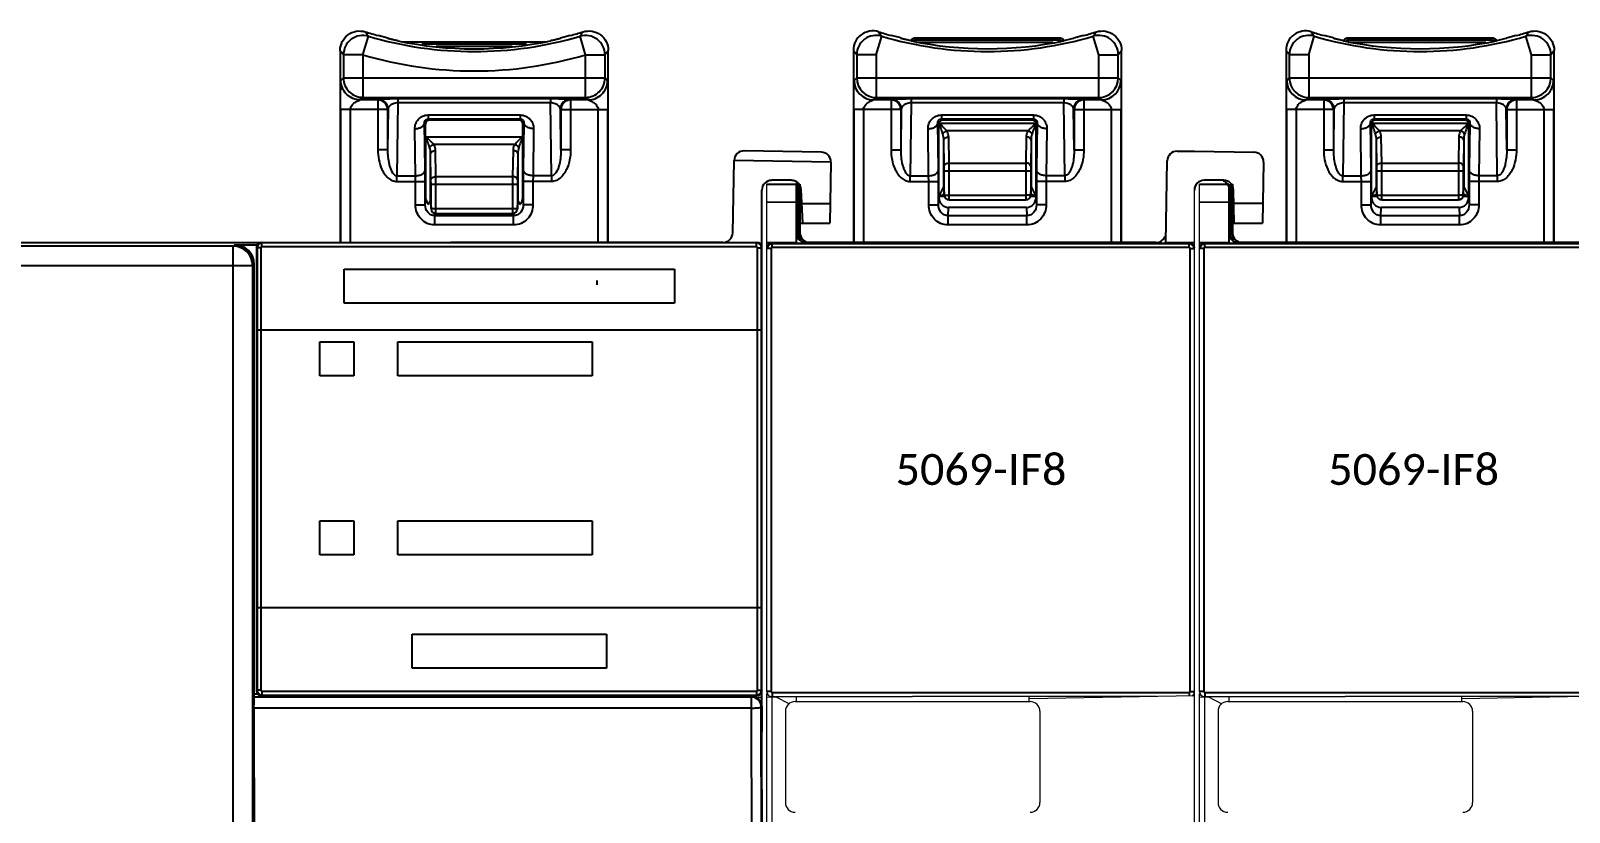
# Model space of a CAD drawing. Header units: inches. Extents: x 0 to 316, y -1 to 150.
# Drawn here: x 251.845 to 252.626, y 27.844 to 28.241 of the extents above; entities that cross this region are included whole.
import ezdxf
from ezdxf.enums import TextEntityAlignment as Align

# ---------------------------------------------------------------- set-up
doc = ezdxf.new("R2010")
doc.units = ezdxf.units.IN
doc.header["$MEASUREMENT"] = 0
doc.linetypes.add('DASHED', pattern=[0.75, 0.5, -0.25])
doc.styles.add('Calibri', font='calibri.ttf')

# ---------------------------------------------------------------- blocks, each defined once
blk = doc.blocks.new('AB 5069-L320ERM')
at = {"color": 7, "linetype": 'Continuous'}
for p, q in [((2.4432, 2.2414), (2.4521, 2.2716)), ((2.4838, 2.2683), (2.468, 2.2726)), ((2.7792, 2.2726), (2.7634, 2.2683)), ((2.8041, 2.2414), (2.7951, 2.2716)), ((2.4063, 2.2486), (2.4063, 2.1559)), ((2.7401, 2.262), (2.5072, 2.262)), ((2.7085, 2.2586), (2.5388, 2.2586)), ((2.5622, 2.2553), (2.685, 2.2553)), ((2.8409, 2.1559), (2.8409, 2.2486)), ((2.4117, 2.2414), (2.4117, 2.2038)), ((2.4432, 2.2414), (2.4117, 2.2414)), ((2.4432, 2.2414), (2.4432, 2.1723)), ((2.8041, 2.1723), (2.8041, 2.2414)), ((2.8041, 2.2414), (2.8356, 2.2414)), ((2.8356, 2.2038), (2.8356, 2.2414)), ((2.4075, 2.1997), (2.4117, 2.2038)), ((2.4117, 2.2038), (2.8356, 2.2038)), ((2.8356, 2.2038), (2.8397, 2.1997)), ((2.439, 2.1682), (2.4432, 2.1723)), ((2.4432, 2.1723), (2.8041, 2.1723)), ((2.5, 2.1697), (2.5, 2.1634)), ((2.7473, 2.1697), (2.5, 2.1697)), ((2.7473, 2.1697), (2.7473, 2.1634)), ((2.8041, 2.1723), (2.8082, 2.1682)), ((2.4063, 2.1559), (2.4063, 1.937)), ((2.407, 2.1524), (2.407, 1.937)), ((2.4831, 2.1524), (2.407, 2.1524)), ((2.4227, 2.1524), (2.4227, 1.937)), ((2.4674, 2.1682), (2.439, 2.1682)), ((2.4682, 2.169), (2.4674, 2.1682)), ((2.4674, 2.1682), (2.4674, 2.0875)), ((2.484, 2.1533), (2.4831, 2.1524)), ((2.484, 2.1533), (2.4831, 2.0875)), ((2.4831, 2.1524), (2.4831, 2.0875)), ((2.5, 2.1634), (2.4984, 2.0451)), ((2.7473, 2.1634), (2.5, 2.1634)), ((2.7488, 2.0451), (2.7473, 2.1634)), ((2.7641, 2.0875), (2.7633, 2.1533)), ((2.7641, 2.1524), (2.7633, 2.1533)), ((2.7641, 2.1524), (2.7641, 2.0875)), ((2.7641, 2.1524), (2.8403, 2.1524)), ((2.7799, 2.1682), (2.779, 2.169)), ((2.7799, 2.1682), (2.7799, 2.0875)), ((2.8082, 2.1682), (2.7799, 2.1682)), ((2.8245, 1.937), (2.8245, 2.1524)), ((2.8403, 1.937), (2.8403, 2.1524)), ((2.8409, 1.937), (2.8409, 2.1559)), ((2.5283, 2.0451), (2.5273, 2.1215)), ((2.5441, 2.0546), (2.5431, 2.1309)), ((2.5431, 2.1309), (2.5449, 2.1291)), ((2.5449, 2.0101), (2.5449, 2.1291)), ((2.5491, 2.1438), (2.5491, 2.1375)), ((2.5491, 2.1438), (2.6982, 2.1438)), ((2.5491, 2.1375), (2.6982, 2.1375)), ((2.5491, 2.1375), (2.5512, 2.1354)), ((2.6961, 2.1354), (2.5512, 2.1354)), ((2.6961, 2.1354), (2.6982, 2.1375)), ((2.6982, 2.1438), (2.6982, 2.1375)), ((2.7024, 2.1291), (2.7042, 2.1309)), ((2.7024, 2.0101), (2.7024, 2.1291)), ((2.7042, 2.1309), (2.7032, 2.0546)), ((2.7199, 2.1215), (2.7189, 2.0451)), ((2.545, 2.0094), (2.545, 2.1085)), ((2.545, 2.1085), (2.7022, 2.1085)), ((2.6894, 2.0961), (2.5579, 2.0961)), ((2.7022, 2.1085), (2.7022, 2.0094)), ((2.4674, 2.0875), (2.4831, 2.0875)), ((2.5535, 2.0386), (2.5529, 2.0808)), ((2.5529, 2.0051), (2.5529, 2.0808)), ((2.5614, 2.0438), (2.5608, 2.086)), ((2.6865, 2.086), (2.6858, 2.0438)), ((2.6944, 2.0808), (2.6937, 2.0386)), ((2.6944, 2.0808), (2.6944, 2.0051)), ((2.7641, 2.0875), (2.7799, 2.0875)), ((3.0428, 1.9525), (3.0448, 2.0701)), ((3.2017, 2.0673), (3.0448, 2.0701)), ((3.1863, 2.0834), (3.0609, 2.0855)), ((2.4984, 2.0357), (2.4984, 2.0451)), ((2.4984, 2.0451), (2.5283, 2.0451)), ((2.5284, 2.0357), (2.5283, 2.0451)), ((2.5442, 2.0357), (2.5441, 2.0546)), ((2.7189, 2.0451), (2.7188, 2.0357)), ((2.7488, 2.0451), (2.7189, 2.0451)), ((2.7488, 2.0451), (2.7488, 2.0357)), ((3.2017, 2.0673), (3.2, 1.9685)), ((2.4984, 2.0357), (2.5442, 2.0357)), ((2.5284, 1.9981), (2.5284, 2.0357)), ((2.5442, 1.9981), (2.5442, 2.0357)), ((2.5536, 2.0313), (2.5535, 2.0386)), ((2.5536, 1.9918), (2.5536, 2.0313)), ((2.5536, 2.0313), (2.6937, 2.0313)), ((2.5614, 2.0438), (2.6858, 2.0438)), ((2.5615, 1.9839), (2.5615, 2.0313)), ((2.6858, 2.0313), (2.6858, 1.9839)), ((2.6937, 2.0313), (2.6937, 1.9918)), ((2.7031, 2.0357), (2.7031, 1.9981)), ((2.7488, 2.0357), (2.7031, 2.0357)), ((2.7188, 2.0357), (2.7188, 1.9981)), ((3.0898, 1.1554), (3.0898, 2.022)), ((3.1378, 2.0378), (3.1055, 2.0378)), ((3.1501, 1.9685), (3.1466, 2.0351)), ((3.1564, 1.9685), (3.1535, 2.0229)), ((2.5284, 1.9981), (2.5442, 1.9981)), ((2.5442, 1.9981), (2.5449, 2.0101)), ((2.5495, 1.9984), (2.5529, 2.0051)), ((2.5529, 2.0051), (2.553, 2.0042)), ((2.553, 2.0042), (2.5536, 1.9918)), ((2.553, 2.0042), (2.553, 2.0038)), ((2.553, 2.0038), (2.5536, 1.9914)), ((2.6937, 1.9918), (2.6943, 2.0042)), ((2.6937, 1.9914), (2.6942, 2.0038)), ((2.6943, 2.0042), (2.6942, 2.0038)), ((2.6942, 2.0038), (2.6943, 2.0041)), ((2.6943, 2.0042), (2.6944, 2.0051)), ((2.6944, 2.0051), (2.6977, 1.9984)), ((2.7024, 2.0101), (2.7031, 1.9981)), ((2.7188, 1.9981), (2.7031, 1.9981)), ((3.1547, 2), (3.2005, 2)), ((2.5536, 1.9918), (2.5536, 1.9914)), ((2.5536, 1.9918), (2.6937, 1.9918)), ((2.5598, 1.9804), (2.56, 1.9842)), ((2.5598, 1.9653), (2.5598, 1.9804)), ((2.6875, 1.9804), (2.5598, 1.9804)), ((2.5615, 1.9839), (2.6858, 1.9839)), ((2.6872, 1.9842), (2.6875, 1.9804)), ((2.6875, 1.9653), (2.6875, 1.9804)), ((2.6937, 1.9918), (2.6937, 1.9914)), ((2.6875, 1.9653), (2.5598, 1.9653)), ((3.1501, 1.9685), (3.2, 1.9685)), ((0.0315, 1.937), (3.0819, 1.937)), ((2.2331, 1.9308), (0.0377, 1.9308)), ((2.2355, 1.9331), (2.2331, 1.9308)), ((2.2331, 0.9025), (2.2331, 1.9308)), ((2.2355, 1.9331), (2.272, 1.9331)), ((2.2709, 1.9291), (2.2709, 1.2098)), ((2.2716, 1.9284), (2.2709, 1.9291)), ((2.2716, 1.9284), (2.2716, 1.2105)), ((2.2779, 1.9284), (2.2716, 1.9284)), ((2.2779, 1.9284), (2.2779, 1.2105)), ((2.2795, 1.9363), (2.2787, 1.937)), ((2.2795, 1.93), (2.2795, 1.9363)), ((3.0812, 1.9363), (2.2795, 1.9363)), ((3.0812, 1.93), (2.2795, 1.93)), ((2.5858, 1.937), (2.5858, 1.937)), ((3.0268, 1.937), (2.5858, 1.937)), ((3.0197, 1.937), (3.0197, 1.937)), ((3.0268, 1.937), (3.0268, 1.937)), ((3.0812, 1.9363), (3.0819, 1.937)), ((3.0812, 1.93), (3.0812, 1.9363)), ((3.0827, 1.9284), (3.089, 1.9284)), ((3.0827, 1.2105), (3.0827, 1.9284)), ((3.089, 1.9284), (3.0898, 1.9291)), ((3.089, 1.2105), (3.089, 1.9284)), ((0.0062, 1.8993), (2.2646, 1.8993)), ((2.267, 1.9016), (2.2646, 1.8993)), ((2.2646, 0.8773), (2.2646, 1.8993)), ((2.267, 1.2046), (2.267, 1.9016)), ((2.4126, 1.8386), (2.4126, 1.8937)), ((2.4126, 1.8937), (2.948, 1.8937)), ((2.8222, 1.8755), (2.8222, 1.8682)), ((2.948, 1.8937), (2.948, 1.8386)), ((2.948, 1.8386), (2.4126, 1.8386)), ((2.2709, 1.7953), (3.0898, 1.7953)), ((2.3735, 1.7205), (2.3735, 1.7756)), ((2.3735, 1.7756), (2.4286, 1.7756)), ((2.4286, 1.7756), (2.4286, 1.7205)), ((2.4997, 1.7205), (2.4997, 1.7756)), ((2.4997, 1.7756), (2.8146, 1.7756)), ((2.8146, 1.7756), (2.8146, 1.7205)), ((2.4286, 1.7205), (2.3735, 1.7205)), ((2.8146, 1.7205), (2.4997, 1.7205)), ((2.3735, 1.4304), (2.3735, 1.4855)), ((2.3735, 1.4855), (2.4286, 1.4855)), ((2.4286, 1.4855), (2.4286, 1.4304)), ((2.4997, 1.4304), (2.4997, 1.4855)), ((2.4997, 1.4855), (2.8146, 1.4855)), ((2.8146, 1.4855), (2.8146, 1.4304)), ((2.4286, 1.4304), (2.3735, 1.4304)), ((2.8146, 1.4304), (2.4997, 1.4304)), ((2.2709, 1.3449), (3.0898, 1.3449)), ((2.5228, 1.3016), (2.8378, 1.3016)), ((2.5228, 1.2465), (2.5228, 1.3016)), ((2.8378, 1.3016), (2.8378, 1.2465)), ((2.8378, 1.2465), (2.5228, 1.2465)), ((2.2664, 1.1995), (2.2669, 1.1999)), ((3.0731, 1.1995), (2.2664, 1.1995)), ((2.2669, 1.1999), (3.0237, 1.1999)), ((2.267, 1.2046), (2.2729, 1.2046)), ((2.2716, 1.2105), (2.2709, 1.2098)), ((2.2779, 1.2105), (2.2716, 1.2105)), ((2.2795, 1.2026), (2.2787, 1.2019)), ((2.2787, 1.2019), (2.5858, 1.2019)), ((2.2795, 1.2089), (2.2795, 1.2026)), ((2.2795, 1.2089), (3.0812, 1.2089)), ((2.2795, 1.2026), (3.0812, 1.2026)), ((3.0268, 1.2019), (2.5858, 1.2019)), ((2.5858, 1.2019), (2.5858, 1.2019)), ((3.0268, 1.2019), (3.0819, 1.2019)), ((3.0268, 1.2), (3.0268, 1.2019)), ((3.0345, 1.2), (3.0345, 1.2019)), ((3.0521, 1.2019), (3.0521, 1.2)), ((3.0731, 1.1815), (3.0731, 1.1995)), ((3.0737, 1.2), (3.0791, 1.1996)), ((3.0898, 1.1984), (3.081, 1.1986)), ((3.0812, 1.2089), (3.0812, 1.2026)), ((3.0812, 1.2026), (3.0819, 1.2019)), ((3.0827, 1.2105), (3.089, 1.2105)), ((3.0889, 1.2063), (3.0898, 1.2063)), ((3.089, 1.2105), (3.0898, 1.2098)), ((2.2662, 1.1815), (2.2669, 0.8981)), ((3.0731, 1.1815), (2.2662, 1.1815)), ((3.0738, 0.9052), (3.0731, 1.1815)), ((3.0888, 1.1837), (3.0898, 1.1847)), ((3.0895, 0.9074), (3.0888, 1.1837)), ((3.0898, 1.1847), (3.0898, 1.1526)), ((3.0904, 0.904), (3.0898, 1.1438))]:
    blk.add_line(p, q, dxfattribs=at)
blk.add_lwpolyline([(2.553, 2.0041), (2.553, 2.0041), (2.553, 2.0041), (2.553, 2.0038)], dxfattribs=at)
for centre, radius, start, end in [((3.6673, 3.1333), 1.4897, 215.0097, 215.3428), ((2.6236, 2.8505), 0.6038, 253.4971, 286.5029), ((1.5799, 3.1333), 1.4897, 324.6572, 324.9903), ((3.6742, 3.1841), 1.5757, 216.423, 216.7489), ((2.6236, 2.8505), 0.5994, 258.0627, 281.9373), ((1.573, 3.1841), 1.5757, 323.2511, 323.577), ((2.6236, 2.8505), 0.6353, 253.4971, 286.5029), ((2.4674, 2.1524), 0.0158, 0.0211, 89.9789), ((2.4682, 2.1533), 0.0158, 0.0211, 89.9789), ((2.779, 2.1533), 0.0158, 90.0211, 179.9789), ((2.7799, 2.1524), 0.0158, 90.0211, 179.9789), ((3.0606, 2.0698), 0.0157, 89, 179), ((3.186, 2.0676), 0.0157, 359, 89), ((4.1072, 2.037), 1.4041, 179.2811, 180.0522), ((1.0027, 2.0316), 1.5588, 359.9904, 0.4479), ((4.0401, 2.0324), 1.3543, 179.5175, 180.0441), ((3.1547, 2.0319), 0.461, 179.173, 180.0756), ((3.1055, 2.022), 0.0157, 90, 180), ((3.1378, 2.022), 0.0157, 3, 90), ((2.5615, 1.9918), 0.00787, 182.9083, 270.0005), ((2.6858, 1.9918), 0.00787, 269.9995, 357.0917), ((3.027, 1.9528), 0.0157, 270, 359), ((2.2331, 1.8993), 0.0315, 0.0275, 89.9725), ((2.2795, 1.9284), 0.00788, 90.0162, 179.9838), ((2.2795, 1.9284), 0.00157, 89.9965, 180.0035), ((3.0812, 1.9284), 0.00788, 0.0162, 89.9838), ((3.0812, 1.9284), 0.00157, 359.9965, 90.0035), ((2.2795, 1.2105), 0.00788, 180.0162, 269.9838), ((2.2795, 1.2105), 0.00157, 179.9965, 270.0035), ((3.052, 1.1991), 0.00787, 6.9196, 21.0009), ((3.0731, 1.1837), 0.0158, 0.0211, 89.9789), ((3.0812, 1.2105), 0.00788, 270.0162, 359.9838), ((3.0812, 1.2105), 0.00157, 269.9965, 0.0035)]:
    blk.add_arc(centre, radius, start, end, dxfattribs=at)
for centre, major_axis, ratio, start_param, end_param in [((2.6236, 2.8507), (0, 0.5986), 1, -3.440888, -3.404576), ((2.6236, 2.8507), (0, 0.5986), 1, -2.878609, -2.842297), ((2.5512, 2.1291), (-0.00446, 0.00446), 0.999695, -0.785246, 0.785246), ((2.6961, 2.1291), (-0.00446, -0.00446), 0.999695, 2.356347, 3.926839), ((2.5606, 2.0102), (-0.0009, -0.0164), 0.956842, -1.510705, -0.715611), ((2.6866, 2.0102), (-0.0009, 0.0164), 0.956842, 3.857204, 4.652298), ((2.2355, 1.9016), (0.0223, 0.0223), 0.999695, -0.785246, 0.785246), ((2.2787, 1.9291), (0.00557, -0.00557), 0.999695, 2.356347, 3.926839), ((3.0819, 1.9291), (0.00557, 0.00557), 0.999695, -0.785246, 0.785246), ((2.2664, 1.1837), (0, 0.0157), 0.017455, 0.017453, 1.710485), ((2.2669, 1.2046), (0, 0.00472), 0.017455, -3.124139, -1.570796), ((2.2787, 1.2098), (0.00557, 0.00557), 0.999695, 2.356347, 3.926839), ((3.0237, 1.2046), (0, 0.00472), 0.017455, -4.083679, -3.159046), ((3.074, 1.1847), (0.0111, 0.0111), 0.999695, -0.785246, 0.459994), ((3.0819, 1.2098), (-0.00557, 0.00557), 0.999695, -3.926839, -2.356347), ((3.0909, 1.1526), (0, 0.063), 0.017455, -4.712389, -4.572701)]:
    blk.add_ellipse(centre, major_axis=major_axis, ratio=ratio, start_param=start_param, end_param=end_param, dxfattribs=at)
for points, knots in [([(2.4063, 2.2486), (2.4063, 2.2534), (2.4087, 2.2633), (2.4184, 2.2748), (2.4323, 2.2808), (2.4425, 2.2801), (2.4471, 2.2786)], [0, 0, 0, 0, 0.250032, 0.500032, 0.749991, 1, 1, 1, 1]), ([(2.4521, 2.2716), (2.4475, 2.2729), (2.4374, 2.2735), (2.4236, 2.2675), (2.414, 2.256), (2.4117, 2.2462), (2.4117, 2.2414)], [0, 0, 0, 0, 0.250006, 0.5, 0.749995, 1, 1, 1, 1]), ([(2.8356, 2.2414), (2.8356, 2.2462), (2.8333, 2.256), (2.8236, 2.2675), (2.8098, 2.2735), (2.7998, 2.2729), (2.7951, 2.2716)], [0, 0, 0, 0, 0.250006, 0.5, 0.749995, 1, 1, 1, 1]), ([(2.8001, 2.2786), (2.8048, 2.2801), (2.8149, 2.2808), (2.8288, 2.2748), (2.8386, 2.2633), (2.8409, 2.2534), (2.8409, 2.2486)], [0, 0, 0, 0, 0.250038, 0.500025, 0.75, 1, 1, 1, 1]), ([(2.4996, 2.2641), (2.4976, 2.2645), (2.4947, 2.2651), (2.491, 2.266), (2.4887, 2.2666), (2.4867, 2.2671), (2.4854, 2.2674), (2.4846, 2.2676), (2.4842, 2.2678), (2.484, 2.2678), (2.4838, 2.2679), (2.4838, 2.2679)], [0, 0, 0, 0, 0.376606, 0.547969, 0.69948, 0.825249, 0.919858, 0.954097, 0.978998, 0.994329, 1, 1, 1, 1]), ([(2.7634, 2.2679), (2.7634, 2.2679), (2.7633, 2.2678), (2.7631, 2.2678), (2.7627, 2.2676), (2.7619, 2.2674), (2.7605, 2.2671), (2.7586, 2.2666), (2.7562, 2.266), (2.7525, 2.2651), (2.7496, 2.2645), (2.7476, 2.2641)], [0, 0, 0, 0, 0.005671, 0.021002, 0.045903, 0.080142, 0.174751, 0.30052, 0.452031, 0.623394, 1, 1, 1, 1]), ([(2.407, 2.1524), (2.407, 2.1576), (2.407, 2.1653), (2.407, 2.1754), (2.4071, 2.1824), (2.4072, 2.1878), (2.4072, 2.1917), (2.4073, 2.1942), (2.4073, 2.1963), (2.4073, 2.198), (2.4075, 2.199), (2.4074, 2.1996), (2.4075, 2.1997)], [0, 0, 0, 0, 0.329459, 0.489004, 0.639148, 0.774295, 0.834143, 0.887382, 0.932547, 0.967775, 0.990906, 1, 1, 1, 1]), ([(2.439, 2.1682), (2.4349, 2.1682), (2.4266, 2.1698), (2.4162, 2.1768), (2.4092, 2.1873), (2.4075, 2.1956), (2.4075, 2.1997)], [0, 0, 0, 0, 0.250021, 0.5, 0.749979, 1, 1, 1, 1]), ([(2.4117, 2.2038), (2.4117, 2.1997), (2.4133, 2.1914), (2.4203, 2.181), (2.4308, 2.1739), (2.4391, 2.1723), (2.4432, 2.1723)], [0, 0, 0, 0, 0.250021, 0.5, 0.749979, 1, 1, 1, 1]), ([(2.8041, 2.1723), (2.8082, 2.1723), (2.8165, 2.1739), (2.8269, 2.181), (2.8339, 2.1914), (2.8356, 2.1997), (2.8356, 2.2038)], [0, 0, 0, 0, 0.250021, 0.5, 0.749979, 1, 1, 1, 1]), ([(2.8082, 2.1682), (2.8123, 2.1682), (2.8206, 2.1698), (2.8311, 2.1768), (2.8381, 2.1873), (2.8397, 2.1956), (2.8397, 2.1997)], [0, 0, 0, 0, 0.250021, 0.5, 0.749979, 1, 1, 1, 1]), ([(2.8397, 2.1997), (2.8398, 2.1996), (2.8397, 2.199), (2.8399, 2.198), (2.8399, 2.1963), (2.84, 2.1942), (2.84, 2.1917), (2.8401, 2.1878), (2.8401, 2.1824), (2.8402, 2.1754), (2.8403, 2.1653), (2.8403, 2.1576), (2.8403, 2.1524)], [0, 0, 0, 0, 0.009094, 0.032225, 0.067453, 0.112618, 0.165857, 0.225705, 0.360852, 0.510996, 0.670541, 1, 1, 1, 1]), ([(2.5, 2.1697), (2.4956, 2.1697), (2.4893, 2.1697), (2.4814, 2.1696), (2.4769, 2.1695), (2.4733, 2.1694), (2.471, 2.1693), (2.4696, 2.1692), (2.4689, 2.1692), (2.4685, 2.1691), (2.4683, 2.1691), (2.4682, 2.169)], [0, 0, 0, 0, 0.418415, 0.593715, 0.738149, 0.850427, 0.930973, 0.959596, 0.98058, 0.993993, 1, 1, 1, 1]), ([(2.779, 2.169), (2.779, 2.1691), (2.7787, 2.1691), (2.7783, 2.1692), (2.7777, 2.1692), (2.7763, 2.1693), (2.7739, 2.1694), (2.7704, 2.1695), (2.7658, 2.1696), (2.758, 2.1697), (2.7517, 2.1697), (2.7473, 2.1697)], [0, 0, 0, 0, 0.006011, 0.019432, 0.040423, 0.069054, 0.149637, 0.261929, 0.406285, 0.581506, 1, 1, 1, 1]), ([(2.4227, 2.1524), (2.4227, 2.1548), (2.4248, 2.1593), (2.4295, 2.164), (2.4341, 2.1665), (2.4372, 2.1677), (2.4386, 2.168), (2.439, 2.1682)], [0, 0, 0, 0, 0.300449, 0.577263, 0.828763, 0.93789, 1, 1, 1, 1]), ([(2.5, 2.1634), (2.4973, 2.1634), (2.4928, 2.1626), (2.4877, 2.1599), (2.4848, 2.1567), (2.484, 2.1544), (2.484, 2.1533)], [0, 0, 0, 0, 0.387247, 0.651582, 0.842852, 1, 1, 1, 1]), ([(2.7633, 2.1533), (2.7632, 2.1544), (2.7625, 2.1567), (2.7596, 2.1599), (2.7544, 2.1626), (2.7499, 2.1634), (2.7473, 2.1634)], [0, 0, 0, 0, 0.157204, 0.348567, 0.612876, 1, 1, 1, 1]), ([(2.8082, 2.1682), (2.8087, 2.168), (2.81, 2.1677), (2.8132, 2.1665), (2.8177, 2.164), (2.8225, 2.1593), (2.8245, 2.1548), (2.8245, 2.1524)], [0, 0, 0, 0, 0.06211, 0.171237, 0.422737, 0.699551, 1, 1, 1, 1]), ([(2.5273, 2.1215), (2.5273, 2.1241), (2.5282, 2.1295), (2.5324, 2.1369), (2.5397, 2.1424), (2.5459, 2.1438), (2.5491, 2.1438)], [0, 0, 0, 0, 0.227977, 0.465606, 0.722639, 1, 1, 1, 1]), ([(2.5273, 2.1215), (2.5293, 2.1215), (2.5332, 2.122), (2.5383, 2.1239), (2.5419, 2.1269), (2.5431, 2.1297), (2.5431, 2.1309)], [0, 0, 0, 0, 0.302759, 0.578324, 0.808935, 1, 1, 1, 1]), ([(2.5431, 2.1309), (2.543, 2.1322), (2.5435, 2.1343), (2.5457, 2.1368), (2.5478, 2.1375), (2.5491, 2.1375)], [0, 0, 0, 0, 0.379889, 0.617294, 1, 1, 1, 1]), ([(2.6982, 2.1438), (2.7013, 2.1438), (2.7076, 2.1424), (2.7148, 2.1369), (2.7191, 2.1295), (2.7199, 2.1241), (2.7199, 2.1215)], [0, 0, 0, 0, 0.27738, 0.534437, 0.772044, 1, 1, 1, 1]), ([(2.6982, 2.1375), (2.6994, 2.1375), (2.7015, 2.1368), (2.7037, 2.1343), (2.7042, 2.1322), (2.7042, 2.1309)], [0, 0, 0, 0, 0.383034, 0.620313, 1, 1, 1, 1]), ([(2.7199, 2.1215), (2.7179, 2.1215), (2.7141, 2.122), (2.709, 2.1239), (2.7053, 2.1269), (2.7042, 2.1297), (2.7042, 2.1309)], [0, 0, 0, 0, 0.302759, 0.578324, 0.808935, 1, 1, 1, 1]), ([(2.5578, 2.0961), (2.556, 2.0982), (2.5517, 2.1024), (2.5473, 2.1064), (2.545, 2.1085)], [0, 0, 0, 0, 0.4811, 1, 1, 1, 1]), ([(2.5514, 2.0909), (2.5505, 2.0938), (2.5484, 2.0997), (2.5462, 2.1055), (2.545, 2.1085)], [0, 0, 0, 0, 0.491347, 1, 1, 1, 1]), ([(2.5514, 2.0909), (2.5517, 2.0915), (2.5534, 2.0937), (2.5558, 2.0954), (2.5579, 2.0961)], [0, 0, 0, 0, 0.232193, 1, 1, 1, 1]), ([(2.5608, 2.086), (2.5608, 2.0868), (2.5605, 2.0904), (2.5593, 2.0938), (2.5579, 2.0961)], [0, 0, 0, 0, 0.246221, 1, 1, 1, 1]), ([(2.6894, 2.0961), (2.6889, 2.0953), (2.6873, 2.0922), (2.6865, 2.0886), (2.6865, 2.086)], [0, 0, 0, 0, 0.258111, 1, 1, 1, 1]), ([(2.7022, 2.1085), (2.6999, 2.1064), (2.6956, 2.1024), (2.6913, 2.0982), (2.6894, 2.0961)], [0, 0, 0, 0, 0.51893, 1, 1, 1, 1]), ([(2.6958, 2.0909), (2.6955, 2.0915), (2.6939, 2.0937), (2.6914, 2.0954), (2.6894, 2.0961)], [0, 0, 0, 0, 0.23219, 1, 1, 1, 1]), ([(2.7022, 2.1085), (2.7011, 2.1055), (2.6989, 2.0997), (2.6967, 2.0938), (2.6958, 2.0909)], [0, 0, 0, 0, 0.508656, 1, 1, 1, 1]), ([(2.4674, 2.0875), (2.4674, 2.082), (2.4684, 2.0709), (2.4725, 2.0577), (2.4779, 2.0481), (2.4833, 2.0417), (2.4902, 2.037), (2.4957, 2.0357), (2.4984, 2.0357)], [0, 0, 0, 0, 0.250154, 0.5001, 0.625272, 0.750383, 0.875318, 1, 1, 1, 1]), ([(2.4831, 2.0875), (2.4831, 2.0835), (2.4835, 2.0756), (2.485, 2.0658), (2.4872, 2.0581), (2.49, 2.0511), (2.4946, 2.0451), (2.4984, 2.0451)], [0, 0, 0, 0, 0.250977, 0.502161, 0.628075, 0.754353, 1, 1, 1, 1]), ([(2.5529, 2.0808), (2.5529, 2.0815), (2.5534, 2.083), (2.5553, 2.0846), (2.5578, 2.0857), (2.5598, 2.086), (2.5608, 2.086)], [0, 0, 0, 0, 0.201425, 0.434881, 0.705899, 1, 1, 1, 1]), ([(2.6944, 2.0808), (2.6943, 2.0815), (2.6938, 2.083), (2.692, 2.0846), (2.6894, 2.0857), (2.6875, 2.086), (2.6865, 2.086)], [0, 0, 0, 0, 0.201425, 0.434881, 0.705899, 1, 1, 1, 1]), ([(2.7799, 2.0875), (2.7799, 2.082), (2.7788, 2.0709), (2.7748, 2.0577), (2.7693, 2.0481), (2.764, 2.0417), (2.7571, 2.037), (2.7515, 2.0357), (2.7488, 2.0357)], [0, 0, 0, 0, 0.250151, 0.500097, 0.625268, 0.75038, 0.875308, 1, 1, 1, 1]), ([(2.7641, 2.0875), (2.7641, 2.0835), (2.7638, 2.0756), (2.7623, 2.0658), (2.7601, 2.0581), (2.7573, 2.0511), (2.7527, 2.0451), (2.7488, 2.0451)], [0, 0, 0, 0, 0.250975, 0.502161, 0.628076, 0.754355, 1, 1, 1, 1]), ([(2.5283, 2.0451), (2.5303, 2.0452), (2.5342, 2.0456), (2.5393, 2.0476), (2.5429, 2.0505), (2.5441, 2.0533), (2.5441, 2.0546)], [0, 0, 0, 0, 0.302759, 0.578324, 0.808935, 1, 1, 1, 1]), ([(2.7189, 2.0451), (2.7169, 2.0452), (2.7131, 2.0456), (2.708, 2.0476), (2.7043, 2.0505), (2.7032, 2.0533), (2.7032, 2.0546)], [0, 0, 0, 0, 0.302759, 0.578324, 0.808935, 1, 1, 1, 1]), ([(2.5535, 2.0386), (2.5535, 2.0393), (2.5541, 2.0408), (2.5559, 2.0424), (2.5585, 2.0435), (2.5604, 2.0438), (2.5614, 2.0438)], [0, 0, 0, 0, 0.201425, 0.434881, 0.705899, 1, 1, 1, 1]), ([(2.6937, 2.0386), (2.6937, 2.0393), (2.6932, 2.0408), (2.6913, 2.0424), (2.6888, 2.0435), (2.6868, 2.0438), (2.6858, 2.0438)], [0, 0, 0, 0, 0.201425, 0.434881, 0.705899, 1, 1, 1, 1]), ([(2.5598, 1.9653), (2.5556, 1.9653), (2.5472, 1.9671), (2.5368, 1.9746), (2.53, 1.9855), (2.5284, 1.9939), (2.5284, 1.9981)], [0, 0, 0, 0, 0.249865, 0.499765, 0.749805, 1, 1, 1, 1]), ([(2.5598, 1.9804), (2.5576, 1.9804), (2.5531, 1.9815), (2.5463, 1.9871), (2.5442, 1.9938), (2.5442, 1.9981)], [0, 0, 0, 0, 0.255186, 0.508172, 1, 1, 1, 1]), ([(2.7188, 1.9981), (2.7188, 1.9939), (2.7173, 1.9855), (2.7105, 1.9746), (2.7001, 1.9671), (2.6916, 1.9653), (2.6875, 1.9653)], [0, 0, 0, 0, 0.250193, 0.500234, 0.75013, 1, 1, 1, 1]), ([(2.7031, 1.9981), (2.7031, 1.9938), (2.7009, 1.9871), (2.6941, 1.9815), (2.6897, 1.9804), (2.6875, 1.9804)], [0, 0, 0, 0, 0.491827, 0.744808, 1, 1, 1, 1]), ([(3.0731, 1.1815), (3.0751, 1.1816), (3.0788, 1.1817), (3.0836, 1.1821), (3.0868, 1.1826), (3.0884, 1.1832), (3.0888, 1.1836), (3.0888, 1.1837)], [0, 0, 0, 0, 0.369972, 0.686167, 0.903299, 0.966039, 1, 1, 1, 1])]:
    blk.add_open_spline(points, degree=3, knots=knots, dxfattribs=at)
for points in [[(2.5529, 2.0808), (2.5529, 2.0842), (2.5524, 2.0876), (2.5514, 2.0909)], [(2.6958, 2.0909), (2.6948, 2.0876), (2.6944, 2.0842), (2.6944, 2.0808)]]:
    blk.add_open_spline(points, degree=3, dxfattribs=at)
blk = doc.blocks.new('AB 5069-Module Base')
at = {"color": 7, "linetype": 'Continuous'}
for p, q in [((0.1752, 2.806), (0.1752, 2.6902)), ((0.2213, 2.797), (0.2325, 2.8347)), ((0.2684, 2.8318), (0.2523, 2.836)), ((0.2721, 2.8306), (0.2684, 2.8318)), ((0.5924, 2.8306), (0.3013, 2.8306)), ((0.3014, 2.8264), (0.3013, 2.8306)), ((0.5923, 2.8264), (0.3014, 2.8264)), ((0.3014, 2.8223), (0.3014, 2.8264)), ((0.3014, 2.8223), (0.5799, 2.8223)), ((0.5923, 2.8264), (0.5924, 2.8306)), ((0.5923, 2.8223), (0.5923, 2.8264)), ((0.5992, 2.8286), (0.5978, 2.8294)), ((0.6179, 2.8291), (0.6018, 2.8253)), ((0.6216, 2.8302), (0.6179, 2.8291)), ((0.6414, 2.836), (0.6216, 2.8306)), ((0.6724, 2.797), (0.6612, 2.8347)), ((0.7185, 2.6902), (0.7185, 2.806)), ((0.2213, 2.797), (0.1819, 2.797)), ((0.1819, 2.797), (0.1819, 2.75)), ((0.2213, 2.797), (0.2213, 2.7106)), ((0.6724, 2.797), (0.7118, 2.797)), ((0.6724, 2.7106), (0.6724, 2.797)), ((0.7118, 2.75), (0.7118, 2.797)), ((0.1767, 2.7448), (0.1819, 2.75)), ((0.1819, 2.75), (0.7118, 2.75)), ((0.7118, 2.75), (0.717, 2.7448)), ((0.1752, 2.6902), (0.1752, 2.4165)), ((0.2712, 2.6858), (0.1761, 2.6858)), ((0.1761, 2.6858), (0.1761, 2.4165)), ((0.1957, 2.6858), (0.1957, 2.4165)), ((0.2161, 2.7055), (0.2213, 2.7106)), ((0.2515, 2.7055), (0.2161, 2.7055)), ((0.2213, 2.7106), (0.6724, 2.7106)), ((0.2526, 2.7066), (0.2515, 2.7055)), ((0.2515, 2.7055), (0.2515, 2.6046)), ((0.2723, 2.6869), (0.2712, 2.6858)), ((0.2723, 2.6869), (0.2712, 2.6046)), ((0.2712, 2.6858), (0.2712, 2.6046)), ((0.2923, 2.6995), (0.2904, 2.5517)), ((0.6014, 2.7074), (0.2923, 2.7074)), ((0.2923, 2.7074), (0.2923, 2.6995)), ((0.6014, 2.6995), (0.2923, 2.6995)), ((0.6014, 2.7074), (0.6014, 2.6995)), ((0.6033, 2.5517), (0.6014, 2.6995)), ((0.6225, 2.6046), (0.6214, 2.6869)), ((0.6225, 2.6858), (0.6214, 2.6869)), ((0.6225, 2.6858), (0.7176, 2.6858)), ((0.6225, 2.6858), (0.6225, 2.6046)), ((0.6422, 2.7055), (0.6411, 2.7066)), ((0.6776, 2.7055), (0.6422, 2.7055)), ((0.6422, 2.7055), (0.6422, 2.6046)), ((0.6724, 2.7106), (0.6776, 2.7055)), ((0.698, 2.4165), (0.698, 2.6858)), ((0.7176, 2.4165), (0.7176, 2.6858)), ((0.7185, 2.4165), (0.7185, 2.6902)), ((0.3474, 2.5635), (0.3462, 2.6589)), ((0.3462, 2.6589), (0.3484, 2.6567)), ((0.3484, 2.5079), (0.3484, 2.6567)), ((0.3486, 2.6585), (0.5451, 2.6585)), ((0.3486, 2.5096), (0.3486, 2.6585)), ((0.3494, 2.6577), (0.3486, 2.6585)), ((0.3487, 2.6582), (0.3486, 2.6585)), ((0.3492, 2.657), (0.3487, 2.6582)), ((0.3537, 2.6751), (0.54, 2.6751)), ((0.3537, 2.6751), (0.3537, 2.6672)), ((0.3537, 2.6672), (0.54, 2.6672)), ((0.3537, 2.6672), (0.3563, 2.6646)), ((0.5374, 2.6646), (0.3563, 2.6646)), ((0.5374, 2.6646), (0.54, 2.6672)), ((0.54, 2.6751), (0.54, 2.6672)), ((0.5451, 2.6585), (0.5443, 2.6577)), ((0.545, 2.6582), (0.5445, 2.657)), ((0.5451, 2.6585), (0.545, 2.6582)), ((0.5451, 2.6585), (0.5451, 2.5096)), ((0.5453, 2.6567), (0.5475, 2.6589)), ((0.5453, 2.5079), (0.5453, 2.6567)), ((0.5475, 2.6589), (0.5463, 2.5635)), ((0.3277, 2.5517), (0.3265, 2.6471)), ((0.3592, 2.5711), (0.3584, 2.6238)), ((0.3584, 2.5292), (0.3584, 2.6238)), ((0.5291, 2.6429), (0.3646, 2.6429)), ((0.3691, 2.5775), (0.3683, 2.6303)), ((0.5254, 2.6303), (0.5246, 2.5775)), ((0.5353, 2.6238), (0.5345, 2.5711)), ((0.5353, 2.6238), (0.5353, 2.5292)), ((0.5672, 2.6471), (0.566, 2.5517)), ((0.2515, 2.6046), (0.2712, 2.6046)), ((0.6225, 2.6046), (0.6422, 2.6046)), ((0.8309, 2.6016), (0.8661, 2.6016)), ((0.8661, 2.6016), (0.9868, 2.5995)), ((0.3476, 2.5399), (0.3474, 2.5635)), ((0.3593, 2.562), (0.3592, 2.5711)), ((0.3593, 2.562), (0.5344, 2.562)), ((0.3593, 2.5126), (0.3593, 2.562)), ((0.3691, 2.5775), (0.5246, 2.5775)), ((0.3691, 2.5028), (0.3691, 2.562)), ((0.5246, 2.562), (0.5246, 2.5028)), ((0.5344, 2.562), (0.5344, 2.5126)), ((0.8083, 2.4165), (0.8112, 2.5822)), ((1.0061, 2.5794), (1.0039, 2.4559)), ((0, 2.5346), (0.0591, 2.5346)), ((0.0591, 2.5346), (0.0591, 2.4165)), ((0.0625, 2.5346), (0.0669, 2.5346)), ((0.0625, 2.5346), (0.0625, 2.4362)), ((0.0656, 2.4362), (0.0656, 2.5346)), ((0.0669, 2.5346), (0.0669, 2.4362)), ((0.2904, 2.5517), (0.3277, 2.5517)), ((0.2904, 2.5399), (0.2904, 2.5517)), ((0.2904, 2.5399), (0.3476, 2.5399)), ((0.3279, 2.5399), (0.3277, 2.5517)), ((0.3279, 2.4928), (0.3279, 2.5399)), ((0.3476, 2.4928), (0.3476, 2.5399)), ((0.3509, 2.5141), (0.3584, 2.5291)), ((0.3584, 2.5292), (0.3586, 2.5281)), ((0.3584, 2.5291), (0.3584, 2.5292)), ((0.3586, 2.5281), (0.3593, 2.5126)), ((0.3586, 2.5281), (0.3586, 2.5276)), ((0.3586, 2.5276), (0.3593, 2.5121)), ((0.5344, 2.5126), (0.5351, 2.5281)), ((0.5344, 2.5121), (0.5351, 2.5276)), ((0.5351, 2.5281), (0.5352, 2.529)), ((0.5351, 2.5281), (0.5351, 2.5276)), ((0.5351, 2.5276), (0.5352, 2.528)), ((0.5352, 2.529), (0.5353, 2.5292)), ((0.5353, 2.5292), (0.5369, 2.526)), ((0.5369, 2.526), (0.5374, 2.5249)), ((0.5374, 2.5249), (0.5426, 2.5147)), ((0.6033, 2.5399), (0.5461, 2.5399)), ((0.5461, 2.5399), (0.5461, 2.4928)), ((0.566, 2.5517), (0.5658, 2.5399)), ((0.5658, 2.5399), (0.5658, 2.4928)), ((0.6033, 2.5517), (0.566, 2.5517)), ((0.6033, 2.5517), (0.6033, 2.5399)), ((0.9255, 2.5425), (0.8858, 2.5425)), ((0, 2.4988), (0.0591, 2.4985)), ((0.3476, 2.4928), (0.3484, 2.5079)), ((0.3486, 2.5096), (0.3509, 2.5141)), ((0.3486, 2.5096), (0.351, 2.5108)), ((0.3599, 2.5096), (0.3486, 2.5096)), ((0.351, 2.5108), (0.3531, 2.5118)), ((0.3531, 2.5118), (0.3582, 2.5144)), ((0.3582, 2.5144), (0.3592, 2.5149)), ((0.3593, 2.5126), (0.5246, 2.5126)), ((0.3593, 2.5126), (0.3593, 2.5121)), ((0.3691, 2.5028), (0.5246, 2.5028)), ((0.5344, 2.5126), (0.5246, 2.5126)), ((0.5451, 2.5096), (0.5338, 2.5096)), ((0.5344, 2.5126), (0.5344, 2.5121)), ((0.5345, 2.5149), (0.5358, 2.5142)), ((0.5358, 2.5142), (0.5451, 2.5096)), ((0.5426, 2.5147), (0.5451, 2.5096)), ((0.5453, 2.5079), (0.5461, 2.4928)), ((0.9452, 2.5232), (0.9373, 2.5232)), ((0.9385, 2.4559), (0.9373, 2.5232)), ((0.9464, 2.4559), (0.9452, 2.5232)), ((0.9457, 2.4959), (1.0046, 2.4961)), ((0.3279, 2.4928), (0.3476, 2.4928)), ((0.3671, 2.4708), (0.368, 2.4874)), ((0.5266, 2.4708), (0.3671, 2.4708)), ((0.3671, 2.4519), (0.3671, 2.4708)), ((0.5257, 2.4874), (0.368, 2.4874)), ((0.5257, 2.4874), (0.5266, 2.4708)), ((0.5266, 2.4519), (0.5266, 2.4708)), ((0.5658, 2.4928), (0.5461, 2.4928)), ((0.0669, 2.4362), (0.0591, 2.4362)), ((0.5266, 2.4519), (0.3671, 2.4519)), ((0.9385, 2.4559), (1.0039, 2.4559)), ((0, 2.4165), (0.0591, 2.4165)), ((0.0007, 2.404), (0, 2.4047)), ((0.0086, 2.404), (0.0007, 2.404)), ((0.0086, 2.404), (0.0086, 1.5062)), ((0.1772, 2.4146), (0.0098, 2.4146)), ((0.0105, 2.4139), (0.0098, 2.4146)), ((0.8556, 2.4139), (0.0105, 2.4139)), ((0.0105, 2.406), (0.0105, 2.4139)), ((0.8556, 2.406), (0.0105, 2.406)), ((0.0787, 2.4175), (0.0787, 2.4182)), ((0.7889, 2.4165), (0.0787, 2.4165)), ((0.1772, 2.4146), (0.1772, 2.4145)), ((0.8071, 2.4145), (0.1772, 2.4145)), ((0.8563, 2.4146), (0.8071, 2.4146)), ((0.8071, 2.4146), (0.8071, 2.4145)), ((0.8083, 2.4165), (0.8661, 2.4165)), ((0.8556, 2.4139), (0.8563, 2.4146)), ((0.8556, 2.406), (0.8556, 2.4139)), ((0.8576, 2.404), (0.8655, 2.404)), ((0.8576, 1.5062), (0.8576, 2.404)), ((0.8655, 2.404), (0.8661, 2.4047)), ((0.0086, 1.5062), (0.0007, 1.5062)), ((0.0105, 1.5042), (0.8556, 1.5042)), ((0.0105, 1.5042), (0.0105, 1.4964)), ((0.8556, 1.5042), (0.8556, 1.4969)), ((0.8576, 1.5062), (0.8655, 1.5062))]:
    blk.add_line(p, q, dxfattribs=at)
at = {"color": 7, "linetype": 'Continuous', "lineweight": 0}
for p, q in [((0, 1.5055), (0, 2.5346)), ((0.8661, -0.0427), (0.8661, 2.5228)), ((0, -2.5441), (0, 1.5018)), ((0.8661, 1.4971), (0.5315, 1.4913)), ((0.01, 1.4941), (0, 1.4939)), ((0.0098, 1.4957), (0.2953, 1.4957)), ((0.01, 1.4941), (0.01, 1.4955)), ((0.02, 1.4939), (0.01, 1.4941)), ((0.01, 1.4941), (0.01, 1.4862)), ((0.01, 1.4862), (0.01, 1.2339)), ((0.0167, 1.4956), (0.0455, 1.4812)), ((0.0374, 1.4658), (0.0374, 1.2807)), ((0.0571, 1.4854), (0.5335, 1.4854)), ((0.0591, 1.4957), (0.0591, 1.4854)), ((0.7894, 1.4958), (0.2953, 1.4958)), ((0.2953, 1.4957), (0.2953, 1.4958)), ((0.5315, 1.4854), (0.5315, 1.4958)), ((0.5531, 1.4658), (0.5531, 1.2807))]:
    blk.add_line(p, q, dxfattribs=at)
at = {"color": 7, "linetype": 'Continuous'}
for points in [[(0.3012, 2.8307), (0.2993, 2.8306), (0.2977, 2.8302), (0.2962, 2.8296), (0.2948, 2.8288), (0.2936, 2.828), (0.2926, 2.827), (0.2917, 2.8259), (0.2914, 2.8255)], [(0.5978, 2.8294), (0.5963, 2.8301), (0.5946, 2.8305), (0.5928, 2.8307), (0.5925, 2.8307)], [(0.6023, 2.8255), (0.6015, 2.8266), (0.6004, 2.8276), (0.5992, 2.8286)], [(0.3586, 2.5279), (0.3585, 2.528), (0.3586, 2.5279), (0.3586, 2.5276)]]:
    blk.add_lwpolyline(points, dxfattribs=at)
for centre, radius, start, end in [((0.2146, 2.806), 0.0394, 72.8395, 179.9706), ((1.7514, 3.9119), 1.8622, 215.0097, 215.3428), ((-0.8577, 3.9119), 1.8622, 324.6572, 324.9903), ((1.7601, 3.9754), 1.9696, 216.423, 216.7489), ((0.2213, 2.797), 0.0394, 73.528, 179.9691), ((0.4469, 3.5584), 0.7547, 253.4971, 286.5029), ((0.3012, 2.8189), 0.0119, 143.139, 145.7725), ((0.3013, 2.8188), 0.0118, 89.9961, 145.7749), ((0.3012, 2.8189), 0.0118, 135.0162, 143.1425), ((0.4469, 3.5584), 0.7492, 258.0627, 281.9373), ((0.3012, 2.8189), 0.0118, 129.3383, 134.9953), ((0.3012, 2.8188), 0.0119, 118.3455, 129.3327), ((0.3012, 2.819), 0.0117, 113.0082, 118.3336), ((0.3012, 2.8189), 0.0118, 106.9644, 112.9868), ((0.3012, 2.8188), 0.012, 94.3978, 106.9642), ((0.3012, 2.819), 0.0117, 90.0133, 94.3773), ((0.5925, 2.819), 0.0117, 85.4001, 89.9858), ((0.5925, 2.8188), 0.012, 72.8116, 85.3819), ((0.5925, 2.8189), 0.0118, 68.2553, 72.8056), ((0.5926, 2.8191), 0.0116, 66.7855, 68.2477), ((0.5926, 2.819), 0.0117, 62.2242, 66.7801), ((0.5925, 2.8188), 0.0119, 51.5246, 62.2107), ((0.5925, 2.8189), 0.0118, 45.0091, 51.5221), ((0.5925, 2.8189), 0.0118, 37.6326, 44.9885), ((0.5925, 2.8189), 0.0119, 34.2276, 37.6359), ((0.6724, 2.797), 0.0394, 0.0309, 106.472), ((-0.8664, 3.9754), 1.9696, 323.2511, 323.577), ((0.2161, 2.7449), 0.0394, 180.0238, 269.9762), ((0.2213, 2.75), 0.0394, 180.0238, 269.9762), ((0.6724, 2.75), 0.0394, 270.0238, 359.9762), ((0.6776, 2.7449), 0.0394, 270.0238, 359.9762), ((0.2515, 2.6858), 0.0197, 0.0211, 89.9789), ((0.2526, 2.6869), 0.0197, 0.0211, 89.9789), ((0.6411, 2.6869), 0.0197, 90.0211, 179.9789), ((0.6422, 2.6858), 0.0197, 90.0211, 179.9789), ((-1.6057, 1.9073), 2.0938, 20.8389, 20.9822), ((-0.3359, 1.9121), 1.0128, 47.1004, 47.4152), ((1.2763, 1.8615), 1.0817, 132.5929, 132.891), ((2.165, 2.0352), 1.7357, 159.0097, 159.1847), ((0.8309, 2.5819), 0.0197, 90, 179), ((0.9864, 2.5798), 0.0197, 359, 89), ((-1.5793, 2.5623), 1.9484, 359.9904, 0.4479), ((2.2175, 2.5633), 1.6929, 179.5175, 180.0441), ((1.1107, 2.5627), 0.5763, 179.173, 180.0756), ((2.3013, 2.5415), 1.7552, 179.2811, 180.0522), ((0.8858, 2.5228), 0.0197, 90, 180), ((0.9177, 2.5228), 0.0197, 1, 67.9072), ((0.9255, 2.5228), 0.0197, 1, 90), ((0.3691, 2.5126), 0.00984, 182.9083, 270.0005), ((0.5246, 2.5126), 0.00984, 269.9995, 357.0917), ((0.088, 2.4362), 0.0255, 179.9948, 185.7953), ((0.0872, 2.4361), 0.0247, 185.7835, 191.7959), ((0.0857, 2.4362), 0.0202, 180.0458, 190.0993), ((0.0859, 2.4362), 0.0203, 190.0515, 203.2211), ((0.0866, 2.4362), 0.0197, 180, 246.4301), ((0.0105, 2.404), 0.00984, 90.0172, 179.9828), ((0.0105, 2.404), 0.00197, 89.9978, 180.0022), ((0.0787, 2.4362), 0.0197, 202.4996, 270), ((0.7889, 2.4362), 0.0197, 270, 336.7504), ((0.8556, 2.404), 0.00984, 0.0172, 89.9828), ((0.8556, 2.404), 0.00197, 359.9978, 90.0022), ((0.0105, 1.5062), 0.00197, 179.9978, 270.0022), ((0.8556, 1.5062), 0.00197, 269.9978, 0.0022)]:
    blk.add_arc(centre, radius, start, end, dxfattribs=at)
at = {"color": 7, "linetype": 'Continuous', "lineweight": 0}
for centre, start, end in [((0.0571, 1.4657), 90.0436, 179.9564), ((0.5334, 1.4657), 0.0436, 89.9564), ((0.0571, 1.2807), 180.0436, 269.9564), ((0.5334, 1.2807), 270.0746, 359.9564)]:
    blk.add_arc(centre, 0.0197, start, end, dxfattribs=at)
at = {"color": 7, "linetype": 'Continuous'}
for centre, major_axis, ratio, start_param, end_param in [((0.4469, 3.5586), (0, 0.7483), 1, -3.440888, -3.404576), ((0.4469, 3.5586), (0, 0.7483), 1, -2.878609, -2.842297), ((0.3563, 2.6567), (-0.00557, 0.00557), 0.999695, -0.785246, 0.785246), ((0.5374, 2.6567), (-0.00557, -0.00557), 0.999695, 2.356347, 3.926839), ((0.3681, 2.508), (-0.0012, -0.0205), 0.956842, -1.510705, 0.055027), ((0.5256, 2.508), (-0.0012, 0.0205), 0.956842, 3.086566, 4.652298), ((0.0098, 2.4047), (0.00696, -0.00696), 0.999695, 2.356347, 3.926839), ((0.8563, 2.4047), (0.00696, 0.00696), 0.999695, -0.785246, 0.785246)]:
    blk.add_ellipse(centre, major_axis=major_axis, ratio=ratio, start_param=start_param, end_param=end_param, dxfattribs=at)
at = {"color": 7, "linetype": 'Continuous', "lineweight": 0}
for centre, major_axis, start_param, end_param in [((0.0098, 1.5055), (0.00696, 0.00696), 2.356347, 3.926839), ((0.8563, 1.5055), (0.00696, -0.00696), -0.279087, 0.785246)]:
    blk.add_ellipse(centre, major_axis=major_axis, ratio=0.999695, start_param=start_param, end_param=end_param, dxfattribs=at)
at = {"color": 7, "linetype": 'Continuous'}
for points, knots in [([(0.6675, 2.8436), (0.6733, 2.8454), (0.6859, 2.8462), (0.7033, 2.8388), (0.7155, 2.8244), (0.7185, 2.8121), (0.7185, 2.806)], [0, 0, 0, 0, 0.250038, 0.500025, 0.75, 1, 1, 1, 1]), ([(0.2919, 2.8253), (0.2894, 2.8259), (0.2857, 2.8267), (0.2811, 2.8278), (0.2782, 2.8285), (0.2757, 2.8291), (0.274, 2.8295), (0.2731, 2.8298), (0.2725, 2.83), (0.2723, 2.8301), (0.2721, 2.8301), (0.2721, 2.8302)], [0, 0, 0, 0, 0.376606, 0.547969, 0.69948, 0.825249, 0.919858, 0.954097, 0.978998, 0.994329, 1, 1, 1, 1]), ([(0.1761, 2.6858), (0.1761, 2.689), (0.1761, 2.6955), (0.1761, 2.7052), (0.1761, 2.7145), (0.1762, 2.7232), (0.1763, 2.73), (0.1764, 2.7349), (0.1764, 2.738), (0.1765, 2.7407), (0.1765, 2.7425), (0.1766, 2.7437), (0.1766, 2.7442), (0.1767, 2.7446), (0.1767, 2.7448), (0.1767, 2.7448)], [0, 0, 0, 0, 0.165313, 0.329451, 0.488992, 0.639133, 0.774276, 0.834122, 0.88736, 0.932524, 0.967751, 0.980966, 0.990883, 0.997274, 1, 1, 1, 1]), ([(0.717, 2.7448), (0.717, 2.7448), (0.717, 2.7446), (0.7171, 2.7442), (0.7171, 2.7437), (0.7172, 2.7425), (0.7172, 2.7407), (0.7173, 2.738), (0.7173, 2.7349), (0.7174, 2.73), (0.7175, 2.7232), (0.7176, 2.7145), (0.7176, 2.7052), (0.7176, 2.6955), (0.7176, 2.689), (0.7176, 2.6858)], [0, 0, 0, 0, 0.002726, 0.009117, 0.019034, 0.032249, 0.067476, 0.11264, 0.165878, 0.225724, 0.360867, 0.511008, 0.670549, 0.834687, 1, 1, 1, 1]), ([(0.1957, 2.6858), (0.1957, 2.6888), (0.1983, 2.6945), (0.2042, 2.7003), (0.2099, 2.7034), (0.2139, 2.7048), (0.2155, 2.7053), (0.2161, 2.7055)], [0, 0, 0, 0, 0.300449, 0.577263, 0.828763, 0.93789, 1, 1, 1, 1]), ([(0.2923, 2.7074), (0.2894, 2.7074), (0.2839, 2.7074), (0.276, 2.7073), (0.2691, 2.7073), (0.2634, 2.7071), (0.259, 2.707), (0.256, 2.7069), (0.2543, 2.7068), (0.2535, 2.7067), (0.253, 2.7066), (0.2527, 2.7066), (0.2526, 2.7066)], [0, 0, 0, 0, 0.216965, 0.418415, 0.593716, 0.73815, 0.850427, 0.930973, 0.959596, 0.98058, 0.993993, 1, 1, 1, 1]), ([(0.2923, 2.6995), (0.289, 2.6995), (0.2834, 2.6986), (0.2769, 2.6952), (0.2733, 2.6912), (0.2724, 2.6882), (0.2723, 2.6869)], [0, 0, 0, 0, 0.387247, 0.651582, 0.842852, 1, 1, 1, 1]), ([(0.6411, 2.7066), (0.641, 2.7066), (0.6407, 2.7066), (0.6402, 2.7067), (0.6394, 2.7068), (0.6377, 2.7069), (0.6347, 2.707), (0.6303, 2.7071), (0.6246, 2.7073), (0.6177, 2.7073), (0.6098, 2.7074), (0.6043, 2.7074), (0.6014, 2.7074)], [0, 0, 0, 0, 0.006011, 0.019432, 0.040423, 0.069054, 0.149637, 0.261929, 0.406284, 0.581505, 0.782896, 1, 1, 1, 1]), ([(0.6214, 2.6869), (0.6213, 2.6882), (0.6204, 2.6912), (0.6168, 2.6952), (0.6103, 2.6986), (0.6047, 2.6995), (0.6014, 2.6995)], [0, 0, 0, 0, 0.157204, 0.348567, 0.612876, 1, 1, 1, 1]), ([(0.6776, 2.7055), (0.6782, 2.7053), (0.6798, 2.7048), (0.6838, 2.7034), (0.6895, 2.7003), (0.6954, 2.6945), (0.698, 2.6888), (0.698, 2.6858)], [0, 0, 0, 0, 0.06211, 0.171237, 0.422737, 0.699551, 1, 1, 1, 1]), ([(0.3265, 2.6471), (0.3264, 2.6504), (0.3275, 2.6572), (0.3329, 2.6664), (0.3419, 2.6733), (0.3497, 2.6751), (0.3537, 2.6751)], [0, 0, 0, 0, 0.227977, 0.465606, 0.722639, 1, 1, 1, 1]), ([(0.3265, 2.6471), (0.329, 2.6472), (0.3338, 2.6477), (0.3401, 2.6502), (0.3448, 2.6539), (0.3461, 2.6574), (0.3462, 2.6589)], [0, 0, 0, 0, 0.302759, 0.578324, 0.808935, 1, 1, 1, 1]), ([(0.3462, 2.6589), (0.3461, 2.6605), (0.3467, 2.6631), (0.3495, 2.6663), (0.3521, 2.6672), (0.3537, 2.6672)], [0, 0, 0, 0, 0.379889, 0.617294, 1, 1, 1, 1]), ([(0.3566, 2.6364), (0.3562, 2.6377), (0.3545, 2.643), (0.3525, 2.6482), (0.351, 2.6521)], [0, 0, 0, 0, 0.242298, 1, 1, 1, 1]), ([(0.3646, 2.6429), (0.363, 2.6448), (0.3593, 2.6485), (0.3555, 2.6521), (0.3535, 2.654)], [0, 0, 0, 0, 0.480818, 1, 1, 1, 1]), ([(0.5402, 2.6539), (0.5382, 2.6521), (0.5344, 2.6485), (0.5307, 2.6448), (0.5291, 2.6429)], [0, 0, 0, 0, 0.519203, 1, 1, 1, 1]), ([(0.5426, 2.652), (0.5421, 2.6507), (0.5402, 2.6455), (0.5383, 2.6404), (0.5371, 2.6364)], [0, 0, 0, 0, 0.255624, 1, 1, 1, 1]), ([(0.54, 2.6751), (0.544, 2.6751), (0.5518, 2.6733), (0.5608, 2.6664), (0.5662, 2.6572), (0.5673, 2.6504), (0.5672, 2.6471)], [0, 0, 0, 0, 0.27738, 0.534437, 0.772044, 1, 1, 1, 1]), ([(0.54, 2.6672), (0.5416, 2.6672), (0.5442, 2.6663), (0.547, 2.6631), (0.5476, 2.6605), (0.5475, 2.6589)], [0, 0, 0, 0, 0.383034, 0.620313, 1, 1, 1, 1]), ([(0.5672, 2.6471), (0.5647, 2.6472), (0.5599, 2.6477), (0.5536, 2.6502), (0.5489, 2.6539), (0.5476, 2.6574), (0.5475, 2.6589)], [0, 0, 0, 0, 0.302759, 0.578324, 0.808935, 1, 1, 1, 1]), ([(0.3566, 2.6364), (0.3574, 2.6379), (0.3598, 2.6406), (0.3629, 2.6423), (0.3646, 2.6429)], [0, 0, 0, 0, 0.481638, 1, 1, 1, 1]), ([(0.3584, 2.6238), (0.3585, 2.6247), (0.3591, 2.6265), (0.3614, 2.6286), (0.3646, 2.63), (0.367, 2.6303), (0.3683, 2.6303)], [0, 0, 0, 0, 0.201425, 0.434881, 0.705899, 1, 1, 1, 1]), ([(0.3683, 2.6303), (0.3683, 2.6314), (0.3679, 2.6358), (0.3664, 2.6401), (0.3646, 2.6429)], [0, 0, 0, 0, 0.246221, 1, 1, 1, 1]), ([(0.5291, 2.6429), (0.5285, 2.642), (0.5264, 2.638), (0.5255, 2.6336), (0.5254, 2.6303)], [0, 0, 0, 0, 0.258111, 1, 1, 1, 1]), ([(0.5353, 2.6238), (0.5352, 2.6247), (0.5346, 2.6265), (0.5323, 2.6286), (0.5291, 2.63), (0.5267, 2.6303), (0.5254, 2.6303)], [0, 0, 0, 0, 0.201425, 0.434881, 0.705899, 1, 1, 1, 1]), ([(0.5371, 2.6364), (0.5363, 2.6379), (0.5339, 2.6406), (0.5308, 2.6423), (0.5291, 2.6429)], [0, 0, 0, 0, 0.481633, 1, 1, 1, 1]), ([(0.2515, 2.6046), (0.2515, 2.5977), (0.2528, 2.584), (0.2579, 2.5674), (0.2647, 2.5554), (0.2714, 2.5474), (0.28, 2.5415), (0.2869, 2.5399), (0.2904, 2.5399)], [0, 0, 0, 0, 0.250154, 0.5001, 0.625272, 0.750383, 0.875318, 1, 1, 1, 1]), ([(0.2712, 2.6046), (0.2712, 2.5997), (0.2716, 2.5897), (0.2736, 2.5775), (0.2763, 2.5679), (0.2786, 2.5621), (0.2812, 2.5578), (0.2835, 2.5549), (0.2865, 2.5524), (0.2891, 2.5517), (0.2904, 2.5517)], [0, 0, 0, 0, 0.2482, 0.496606, 0.621127, 0.746009, 0.808783, 0.871915, 0.935663, 1, 1, 1, 1]), ([(0.6422, 2.6046), (0.6422, 2.5977), (0.6409, 2.584), (0.6358, 2.5674), (0.629, 2.5554), (0.6223, 2.5474), (0.6137, 2.5415), (0.6068, 2.5399), (0.6033, 2.5399)], [0, 0, 0, 0, 0.250151, 0.500097, 0.625268, 0.75038, 0.875308, 1, 1, 1, 1]), ([(0.6225, 2.6046), (0.6225, 2.5996), (0.6221, 2.5897), (0.6201, 2.5775), (0.6174, 2.5679), (0.6151, 2.5621), (0.6125, 2.5578), (0.6102, 2.5549), (0.6072, 2.5524), (0.6046, 2.5517), (0.6033, 2.5517)], [0, 0, 0, 0, 0.248197, 0.496603, 0.621124, 0.746005, 0.80878, 0.871911, 0.935655, 1, 1, 1, 1]), ([(0.3277, 2.5517), (0.3303, 2.5517), (0.3351, 2.5523), (0.3414, 2.5547), (0.346, 2.5585), (0.3474, 2.5619), (0.3474, 2.5635)], [0, 0, 0, 0, 0.302759, 0.578324, 0.808935, 1, 1, 1, 1]), ([(0.3592, 2.5711), (0.3593, 2.5719), (0.3599, 2.5738), (0.3622, 2.5759), (0.3654, 2.5772), (0.3678, 2.5775), (0.3691, 2.5775)], [0, 0, 0, 0, 0.201425, 0.434881, 0.705899, 1, 1, 1, 1]), ([(0.5345, 2.5711), (0.5344, 2.5719), (0.5338, 2.5738), (0.5315, 2.5759), (0.5283, 2.5772), (0.5259, 2.5775), (0.5246, 2.5775)], [0, 0, 0, 0, 0.201425, 0.434881, 0.705899, 1, 1, 1, 1]), ([(0.566, 2.5517), (0.5635, 2.5517), (0.5586, 2.5523), (0.5523, 2.5547), (0.5477, 2.5585), (0.5463, 2.5619), (0.5463, 2.5635)], [0, 0, 0, 0, 0.302759, 0.578324, 0.808935, 1, 1, 1, 1]), ([(0.3671, 2.4519), (0.3618, 2.4519), (0.3513, 2.4541), (0.3383, 2.4635), (0.3298, 2.4771), (0.3279, 2.4876), (0.3279, 2.4928)], [0, 0, 0, 0, 0.249865, 0.499765, 0.749805, 1, 1, 1, 1]), ([(0.3671, 2.4708), (0.3643, 2.4707), (0.3587, 2.4721), (0.3502, 2.4791), (0.3475, 2.4875), (0.3476, 2.4928)], [0, 0, 0, 0, 0.255186, 0.508172, 1, 1, 1, 1]), ([(0.5658, 2.4928), (0.5658, 2.4876), (0.5639, 2.4771), (0.5554, 2.4635), (0.5424, 2.4541), (0.5319, 2.4519), (0.5266, 2.4519)], [0, 0, 0, 0, 0.250193, 0.500234, 0.75013, 1, 1, 1, 1]), ([(0.5461, 2.4928), (0.5462, 2.4875), (0.5435, 2.4791), (0.535, 2.4721), (0.5294, 2.4707), (0.5266, 2.4708)], [0, 0, 0, 0, 0.491827, 0.744808, 1, 1, 1, 1]), ([(0.0687, 2.4205), (0.0679, 2.4212), (0.0652, 2.4242), (0.0636, 2.4281), (0.063, 2.4311)], [0, 0, 0, 0, 0.240687, 1, 1, 1, 1])]:
    blk.add_open_spline(points, degree=3, knots=knots, dxfattribs=at)
for points in [[(0.3014, 2.8264), (0.2996, 2.8264), (0.2977, 2.8258), (0.2963, 2.8247)], [(0.5974, 2.8247), (0.596, 2.8258), (0.5941, 2.8264), (0.5923, 2.8264)], [(0.5981, 2.8291), (0.5964, 2.8301), (0.5944, 2.8306), (0.5924, 2.8306)], [(0.6022, 2.8254), (0.6011, 2.8269), (0.5997, 2.8283), (0.5981, 2.8291)], [(0.3584, 2.6238), (0.3584, 2.6281), (0.3579, 2.6324), (0.3566, 2.6364)], [(0.5371, 2.6364), (0.5358, 2.6324), (0.5353, 2.6281), (0.5353, 2.6238)], [(0.0672, 2.4282), (0.0683, 2.4258), (0.0699, 2.4235), (0.0719, 2.4216)], [(0.0719, 2.4216), (0.0738, 2.4198), (0.0762, 2.4184), (0.0787, 2.4175)]]:
    blk.add_open_spline(points, degree=3, dxfattribs=at)
at = {"color": 3, "linetype": 'DASHED', "style": 'Calibri'}
blk.add_attdef('PARTNUMBER', text='', height=0.0625, dxfattribs=at).set_placement((0.4338, 1.9561), align=Align.MIDDLE_CENTER)

msp = doc.modelspace()

# ---------------------------------------------------------------- block references
at = {"xscale": 0.3130469466324831, "yscale": 0.3130469466324831, "zscale": 0.3130469466324831}
msp.add_blockref('AB 5069-L320ERM', (251.24872, 27.52664), dxfattribs=at)
at = {"color": 2, "linetype": 'DASHED', "xscale": 0.2504457935124523, "yscale": 0.2504457935124523, "zscale": 0.2504457935124523}
for p in [(252.21855, 27.5278), (252.43807, 27.5278)]:
    msp.add_blockref('AB 5069-Module Base', p, dxfattribs=at).add_auto_attribs({'PARTNUMBER': '5069-IF8'})

doc.saveas('drawing.dxf')
